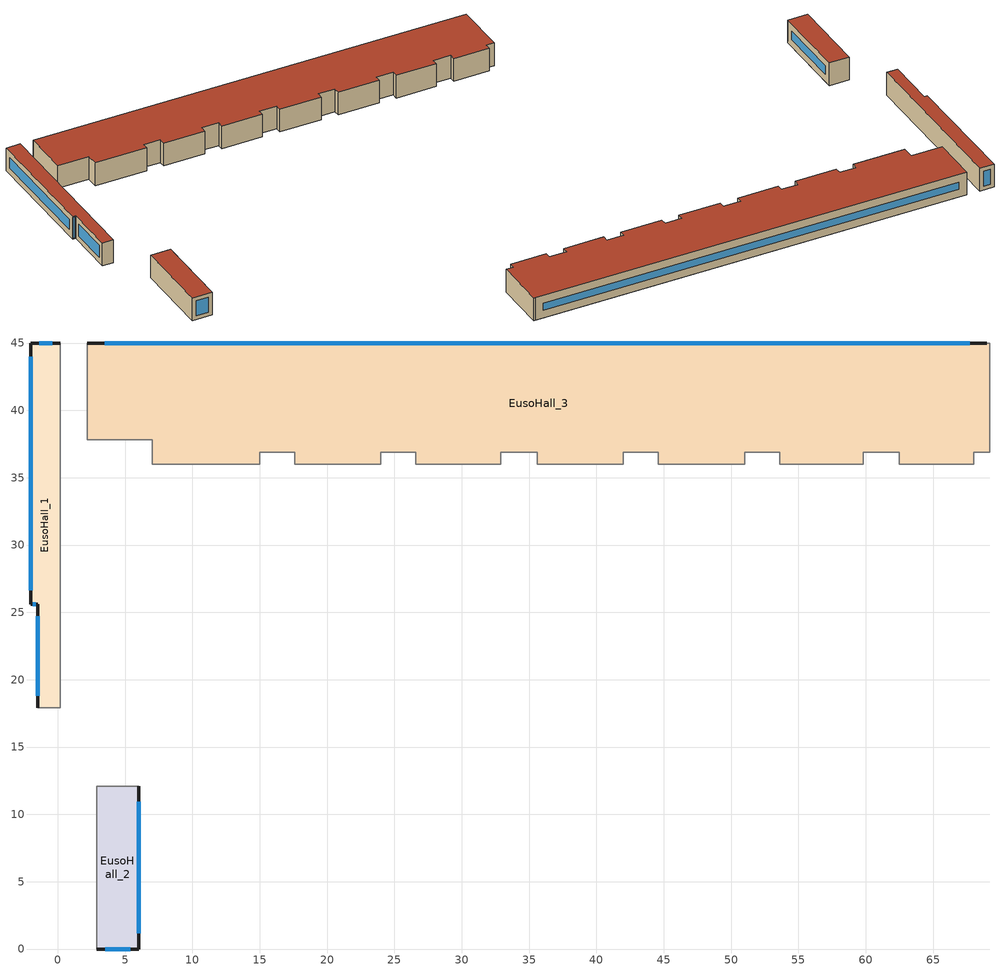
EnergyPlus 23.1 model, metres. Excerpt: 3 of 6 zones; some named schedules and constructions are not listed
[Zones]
EusoHall_3
 floor outside (90.1-2019 Nonresidential CZ 0 Exterior Floor (Mass)): 2.2,45 69.2,45 69.2,36.9 68,36.9 68,36 62.5,36 62.5,36.9 59.8,36.9 59.8,36 53.6,36 53.6,36.9 51,36.9 51,36 44.6,36 44.6,36.9 42,36.9 42,36 35.6,36 35.6,36.9 32.9,36.9 32.9,36 26.6,36 26.6,36.9 24,36.9 24,36 17.6,36 17.6,36.9 15,36.9 15,36 7,36 7,37.8 2.2,37.8 z24.3
 wall outside (90.1-2019 Nonresidential CZ 0 Exterior Wall (Mass)): 69,45 2.2,45 z24.3:28
 wall to EusoHall_0 (Interior Partition (Mass)_FLIPPED): 2.2,45 2.2,44.8 2.2,37.8 7,37.8 7,36 15,36 15,36.9 17.6,36.9 17.6,36 24,36 24,36.9 26.6,36.9 26.6,36 32.9,36 32.9,36.9 35.6,36.9 35.6,36 42,36 42,36.9 44.6,36.9 44.6,36 51,36 51,36.9 53.6,36.9 53.6,36 59.8,36 59.8,36.9 62.5,36.9 62.5,36 68,36 68,36.9 69.2,36.9 69.2,45 69,45 z24.3:28
 window (90.1-2019 Nonresidential CZ 0 Glazing (Operable)): 67.73,45 3.47,45 z25.57:26.73
 roof outside (90.1-2019 Nonresidential CZ 0 Exterior Roof (Mass)): 2.2,37.8 7,37.8 7,36 15,36 15,36.9 17.6,36.9 17.6,36 24,36 24,36.9 26.6,36.9 26.6,36 32.9,36 32.9,36.9 35.6,36.9 35.6,36 42,36 42,36.9 44.6,36.9 44.6,36 51,36 51,36.9 53.6,36.9 53.6,36 59.8,36 59.8,36.9 62.5,36.9 62.5,36 68,36 68,36.9 69.2,36.9 69.2,45 2.2,45 z28
EusoHall_2
 floor outside (90.1-2019 Nonresidential CZ 0 Exterior Floor (Mass)): 6,12.1 6,0 2.9,0 2.9,12.1 z24.3
 wall outside (90.1-2019 Nonresidential CZ 0 Exterior Wall (Mass)): 2.9,0 6,0 6,12.1 z24.3:28
 wall to EusoHall_0 (Interior Partition (Mass)_FLIPPED): 6,12.1 2.9,12.1 2.9,0 z24.3:28
 window (90.1-2019 Nonresidential CZ 0 Glazing (Operable)): 3.52,0 5.38,0 z24.92:27.38; 6,1.16 6,10.94 z25.46:26.84
 roof outside (90.1-2019 Nonresidential CZ 0 Exterior Roof (Mass)): 6,12.1 2.9,12.1 2.9,0 6,0 z28
EusoHall_1
 floor outside (90.1-2019 Nonresidential CZ 0 Exterior Floor (Mass)): 0.2,45 0.2,17.9 -1.5,17.9 -1.5,25.6 -2,25.6 -2,45 z24.3
 wall outside (90.1-2019 Nonresidential CZ 0 Exterior Wall (Mass)): 0.2,45 -2,45 -2,25.6 -1.5,25.6 -1.5,17.9 z24.3:28
 wall to EusoHall_0 (Interior Partition (Mass)_FLIPPED): -1.5,17.9 0.2,17.9 0.2,45 z24.3:28
 window (90.1-2019 Nonresidential CZ 0 Glazing (Operable)): -0.41,45 -1.39,45 z24.91:27.39; -2,43.98 -2,26.62 z25.32:26.98; -1.86,25.6 -1.64,25.6 z24.44:27.86; -1.5,24.71 -1.5,18.79 z25.19:27.11
 roof outside (90.1-2019 Nonresidential CZ 0 Exterior Roof (Mass)): 0.2,45 -2,45 -2,25.6 -1.5,25.6 -1.5,17.9 0.2,17.9 z28
[Schedule:Day:Hourly]
d26217c0-3491-4b17-bad9-d09e690c4ce1: Fraction, 1, 1, 1, 1, 1, 1, 1, 1, 1, 1, 0, 0, 0, 0, 0, 0, 1, 0, 0, 0, 0, 0, 0, 0
15aa4b00-aea8-492d-8407-84069585c00b: Fraction, 1, 1, 1, 1, 1, 1, 1, 1, 1, 1, 1, 1, 0, 0, 0, 0, 0, 0, 0, 0, 0, 1, 1, 1
2c278a05-ad61-4ea0-bd11-18e0b93217db: Fraction, 1, 1, 1, 1, 1, 1, 1, 0, 0, 0, 1, 1, 1, 1, 1, 1, 1, 0, 0, 0, 0, 1, 1, 1
4d8f8f77-8096-4425-a9fe-c190059fd98f: Fraction, 1, 1, 1, 1, 1, 1, 1, 1, 0, 0, 1, 1, 1, 1, 0, 1, 1, 1, 1, 1, 1, 1, 1, 1
021f1b1c-5f70-4d4f-a917-467f3ab56372: Fraction, 1, 1, 1, 1, 1, 1, 1, 1, 1, 0, 0, 0, 0, 1, 0, 0, 0, 0, 0, 0, 0, 0, 0, 0
11480428-1dc7-49b0-99b0-500ae153328d: Fraction, 1, 1, 1, 1, 1, 1, 1, 1, 0, 1, 1, 1, 1, 1, 1, 1, 1, 0, 1, 1, 1, 1, 1, 1
cec5fd78-39d1-4132-9b29-7336b28681d3: Fraction, 1, 1, 1, 1, 1, 1, 1, 1, 0, 0, 1, 1, 1, 1, 1, 1, 0, 0, 0, 0, 0, 0, 1, 1
9f2a28cd-66df-48c3-a6d9-0ef3d1226745: Fraction, 1, 1, 1, 1, 1, 1, 1, 0, 0, 0, 1, 1, 1, 0, 0, 0, 0, 1, 1, 1, 1, 1, 1, 1
d263332c-0f20-4376-83ce-24b8c7f8a564: Fraction, 1, 1, 1, 1, 1, 1, 1, 1, 0, 0, 1, 1, 1, 1, 1, 1, 1, 0, 0, 0, 0, 0, 0, 1
f8f9b980-2e0d-46a8-87e5-70e67581affb: Fraction, 1, 1, 1, 1, 0, 1, 1, 0, 0, 0, 0, 1, 1, 1, 1, 1, 0, 0, 0, 0, 0, 0, 0, 0
04f97605-40b1-4dd7-8499-eba1631f6952: Fraction, 0, 0, 0, 0, 0, 1, 1, 1, 0, 0, 0, 0, 0, 1, 0, 0, 0, 0, 0, 0, 0, 0, 0, 0
ee89a5f3-802f-49b4-99a4-1cf81b1105bf: Fraction, 1, 1, 1, 1, 1, 1, 1, 1, 0, 0, 1, 1, 1, 1, 0, 0, 0, 0, 0, 0, 0, 0, 0, 0
cf26290f-e2e8-4b1f-9868-67e87a6fdb88: Fraction, 0, 0, 0, 0, 0, 0, 0, 1, 0, 0, 0, 0, 0, 1, 0, 0, 0, 0, 0, 0, 0, 0, 1, 1
90c88a64-71c4-482f-9f0b-d2f6b7ea98c7: Fraction, 1, 1, 1, 1, 1, 1, 1, 1, 0, 0, 0, 1, 0, 0, 0, 0, 0, 0, 0, 0, 0, 1, 1, 1
c0106ac9-53de-43dd-bfa1-1653cb1a4ecb: Fraction, 1, 1, 1, 1, 1, 1, 1, 1, 0, 0, 0, 0, 1, 1, 1, 0, 0, 0, 0, 0, 0, 0, 1, 1
ee789233-c078-4007-a06d-aa57babdbea3: Fraction, 1, 1, 1, 1, 1, 1, 1, 1, 1, 0, 0, 0, 0, 0, 0, 0, 1, 1, 1, 1, 1, 1, 1, 1
fba2af44-a50c-4b41-8590-6450bd3310a9: Fraction, 1, 1, 1, 1, 1, 1, 1, 1, 1, 0, 0, 0, 1, 1, 0, 0, 0, 0, 0, 1, 1, 1, 1, 1
cd1d874a-beca-448c-a9e2-91267d8190ff: Fraction, 1, 1, 1, 1, 1, 1, 1, 1, 0, 1, 0, 0, 1, 1, 1, 1, 1, 1, 1, 1, 1, 1, 1, 1
5d399e8e-57ac-475c-9d6b-15191155d941: Fraction, 1, 1, 1, 1, 1, 1, 1, 1, 0, 0, 1, 0, 0, 0, 0, 0, 0, 0, 1, 1, 1, 1, 1, 1
4ce60e64-8417-4594-a996-75e9f667da5a: Fraction, 1, 1, 1, 1, 1, 1, 1, 1, 1, 0, 0, 0, 0, 1, 0, 0, 0, 0, 1, 1, 1, 1, 1, 1
[Schedule:Week:Daily]
CoolAvail_EusoHall_0_41: d26217c0-3491-4b17-bad9-d09e690c4ce1, 15aa4b00-aea8-492d-8407-84069585c00b, 2c278a05-ad61-4ea0-bd11-18e0b93217db, 4d8f8f77-8096-4425-a9fe-c190059fd98f, 021f1b1c-5f70-4d4f-a917-467f3ab56372, 11480428-1dc7-49b0-99b0-500ae153328d, cec5fd78-39d1-4132-9b29-7336b28681d3, d26217c0-3491-4b17-bad9-d09e690c4ce1, d26217c0-3491-4b17-bad9-d09e690c4ce1, d26217c0-3491-4b17-bad9-d09e690c4ce1, d26217c0-3491-4b17-bad9-d09e690c4ce1, d26217c0-3491-4b17-bad9-d09e690c4ce1
CoolAvail_EusoHall_0_42: 9f2a28cd-66df-48c3-a6d9-0ef3d1226745, d263332c-0f20-4376-83ce-24b8c7f8a564, f8f9b980-2e0d-46a8-87e5-70e67581affb, 04f97605-40b1-4dd7-8499-eba1631f6952, ee89a5f3-802f-49b4-99a4-1cf81b1105bf, cf26290f-e2e8-4b1f-9868-67e87a6fdb88, 90c88a64-71c4-482f-9f0b-d2f6b7ea98c7, 9f2a28cd-66df-48c3-a6d9-0ef3d1226745, 9f2a28cd-66df-48c3-a6d9-0ef3d1226745, 9f2a28cd-66df-48c3-a6d9-0ef3d1226745, 9f2a28cd-66df-48c3-a6d9-0ef3d1226745, 9f2a28cd-66df-48c3-a6d9-0ef3d1226745
CoolAvail_EusoHall_0_43: c0106ac9-53de-43dd-bfa1-1653cb1a4ecb, ee789233-c078-4007-a06d-aa57babdbea3, fba2af44-a50c-4b41-8590-6450bd3310a9, cd1d874a-beca-448c-a9e2-91267d8190ff, 5d399e8e-57ac-475c-9d6b-15191155d941, 4ce60e64-8417-4594-a996-75e9f667da5a, 89e95b55-0a53-4707-92be-b42a70eac723, c0106ac9-53de-43dd-bfa1-1653cb1a4ecb, c0106ac9-53de-43dd-bfa1-1653cb1a4ecb, c0106ac9-53de-43dd-bfa1-1653cb1a4ecb, c0106ac9-53de-43dd-bfa1-1653cb1a4ecb, c0106ac9-53de-43dd-bfa1-1653cb1a4ecb
CoolAvail_EusoHall_0_44: 8aee6a24-f950-4674-8084-fad4fad0910b, c7097728-b15d-4729-bf87-fa296663059e, a7fe8867-90e7-4cd9-999b-4b12d002f53f, 480fa571-bd1e-41c5-9f45-321103e07758, 4cd1b265-7780-4dab-9e4a-0606aaa53f2c, 2f52294a-348c-4c2b-832c-da90e9aa1c5a, 169b3f7c-e7f5-46b8-a6bb-24da664deb7b, 8aee6a24-f950-4674-8084-fad4fad0910b, 8aee6a24-f950-4674-8084-fad4fad0910b, 8aee6a24-f950-4674-8084-fad4fad0910b, 8aee6a24-f950-4674-8084-fad4fad0910b, 8aee6a24-f950-4674-8084-fad4fad0910b
CoolAvail_EusoHall_0_45: 5fd22a9b-c18b-4093-975e-b50c7c07103a, 521c8437-9d9c-48ce-98c0-ca1b6e028930, 6e32b673-884b-4771-bef9-db1f5fb1aec6, a56e84fa-161d-4deb-bb3c-dde40c4706f6, 313731ce-c7df-472e-9bd9-8085fefb7663, 3d8cf520-2bb0-4613-a625-28faa9881011, 5fd22a9b-c18b-4093-975e-b50c7c07103a, 5fd22a9b-c18b-4093-975e-b50c7c07103a, 5fd22a9b-c18b-4093-975e-b50c7c07103a, 5fd22a9b-c18b-4093-975e-b50c7c07103a, 5fd22a9b-c18b-4093-975e-b50c7c07103a, 5fd22a9b-c18b-4093-975e-b50c7c07103a
CoolAvail_EusoHall_0_46: 56340903-2776-43c8-9448-3bd96527363b, d263332c-0f20-4376-83ce-24b8c7f8a564, de7a4bbf-f5f5-4b0a-88e1-b8cecaf52c61, 01c90281-0a78-4e5f-843d-f661df131ed2, 5b028ee2-afda-477b-99b5-892b11946f03, 7408452c-8d8a-4903-93eb-b1edc3acffdd, 41c4e9a2-6305-48c7-85f1-3043b6027ec0, 56340903-2776-43c8-9448-3bd96527363b, 56340903-2776-43c8-9448-3bd96527363b, 56340903-2776-43c8-9448-3bd96527363b, 56340903-2776-43c8-9448-3bd96527363b, 56340903-2776-43c8-9448-3bd96527363b
CoolAvail_EusoHall_0_47: f2209ef1-5293-4a84-9c5c-c12b430c3cfe, 06be9b7b-767e-4379-a638-94f8ea3acfd0, a80a0d9f-2458-41ba-b88a-c2b41f4869cd, 46934549-7279-4edf-8e1f-695edf5b564e, c597cd85-da6e-447a-85bd-585560638605, e9639d31-f350-4ef0-8829-4722508ea1ac, 65fb476b-800b-4f3f-80a4-d1229412f286, f2209ef1-5293-4a84-9c5c-c12b430c3cfe, f2209ef1-5293-4a84-9c5c-c12b430c3cfe, f2209ef1-5293-4a84-9c5c-c12b430c3cfe, f2209ef1-5293-4a84-9c5c-c12b430c3cfe, f2209ef1-5293-4a84-9c5c-c12b430c3cfe
CoolAvail_EusoHall_0_48: 7b10450e-38e3-4595-8310-485e83ef5ad1, dd7e355c-84e4-4ee3-8923-4f2aa31e2e7f, 676dd3ab-0202-43e9-82b1-d94011ed19d5, 35c7b00b-33d5-4dd6-86eb-b8ff3b9c8b16, 4db1fe6f-7c5a-471e-b8cd-b23fb676a37d, 30a2616f-b022-4487-907d-96b4e5d294fa, 808c93c4-2c15-4f29-8944-17ecd552b72a, 7b10450e-38e3-4595-8310-485e83ef5ad1, 7b10450e-38e3-4595-8310-485e83ef5ad1, 7b10450e-38e3-4595-8310-485e83ef5ad1, 7b10450e-38e3-4595-8310-485e83ef5ad1, 7b10450e-38e3-4595-8310-485e83ef5ad1
CoolAvail_EusoHall_0_49: e54ea60c-fb72-4402-824c-65ab0c3c4ab4, ab0310bb-aed3-4fc6-9b8a-40174c3d8f29, 59f3fe6c-0547-4697-9687-9a8721efeb60, 65db1245-587d-47c7-9042-7eeae9792f82, 1f250b79-24a5-4b3a-9ea1-3cb67d2943e8, e5bd59db-23f0-419f-894b-87690406efaf, 00009705-0016-4e6e-bea1-74c00ffee639, e54ea60c-fb72-4402-824c-65ab0c3c4ab4, e54ea60c-fb72-4402-824c-65ab0c3c4ab4, e54ea60c-fb72-4402-824c-65ab0c3c4ab4, e54ea60c-fb72-4402-824c-65ab0c3c4ab4, e54ea60c-fb72-4402-824c-65ab0c3c4ab4
CoolAvail_EusoHall_0_50: 9334baac-7fac-4b09-bc41-d7dce8179a51, 13de2850-6eb8-4c8e-a53c-c38e3759f3f9, e80ed191-f377-462b-931d-d2aae27b9397, c55ca141-3d31-4787-823c-481ef79f3ec2, c0fdcfbf-b36a-4abf-92f8-9b733ba6b696, f625b9f5-3a26-4dad-9ae7-788d7f66d59a, d3f9e4a5-42d2-4fff-b989-343a63df32dd, 9334baac-7fac-4b09-bc41-d7dce8179a51, 9334baac-7fac-4b09-bc41-d7dce8179a51, 9334baac-7fac-4b09-bc41-d7dce8179a51, 9334baac-7fac-4b09-bc41-d7dce8179a51, 9334baac-7fac-4b09-bc41-d7dce8179a51
CoolAvail_EusoHall_0_51: c7a3d257-b433-470f-a108-93388cde2751, 348f81c8-dedc-4912-8b22-6827ec0a50c8, 0b2b628a-a4b0-470e-9298-37f6e68b0e88, d42579a4-9dff-4f61-a66b-e5508e8acd3f, acfc1d78-9ca4-4a71-a8c3-36aa281358de, 49421aaa-779f-4b13-8728-c6deb01a19c9, 6c9b60de-de7c-483b-8e51-c4f6ecb3116a, c7a3d257-b433-470f-a108-93388cde2751, c7a3d257-b433-470f-a108-93388cde2751, c7a3d257-b433-470f-a108-93388cde2751, c7a3d257-b433-470f-a108-93388cde2751, c7a3d257-b433-470f-a108-93388cde2751
CoolAvail_EusoHall_0_52: 6a00ba6e-6cfc-4557-89bc-ffd2e0179a71, 6a00ba6e-6cfc-4557-89bc-ffd2e0179a71, 6a00ba6e-6cfc-4557-89bc-ffd2e0179a71, 6a00ba6e-6cfc-4557-89bc-ffd2e0179a71, 6a00ba6e-6cfc-4557-89bc-ffd2e0179a71, 6a00ba6e-6cfc-4557-89bc-ffd2e0179a71, 6a00ba6e-6cfc-4557-89bc-ffd2e0179a71, 6a00ba6e-6cfc-4557-89bc-ffd2e0179a71, 6a00ba6e-6cfc-4557-89bc-ffd2e0179a71, 6a00ba6e-6cfc-4557-89bc-ffd2e0179a71, 6a00ba6e-6cfc-4557-89bc-ffd2e0179a71, 6a00ba6e-6cfc-4557-89bc-ffd2e0179a71
NatVentAvail_EusoHall_0_0: e371f13f-0fc5-4556-8617-2bb1abfdb128, 18e58098-65c4-4b0d-9ea7-b0fd42394141, a55a1a2e-0c1a-47b1-b2fd-b37c611a2cbe, bb414dad-5c64-48c1-996a-44a933bb54f3, 8b63fdc0-30cf-43ba-af48-743d5b3cf5b7, a30955d0-7ffc-4dbc-bdbe-37ea4aa36170, 56d7ab53-853a-4fd9-9539-ab1cc3ea6bdd, e371f13f-0fc5-4556-8617-2bb1abfdb128, e371f13f-0fc5-4556-8617-2bb1abfdb128, e371f13f-0fc5-4556-8617-2bb1abfdb128, e371f13f-0fc5-4556-8617-2bb1abfdb128, e371f13f-0fc5-4556-8617-2bb1abfdb128
NatVentAvail_EusoHall_0_1: 5aaacf09-a89b-4841-90d7-da246790599a, 9de6e3cb-1c37-4642-8e1b-50d684fd737e, 06eb4224-9542-4ed0-8488-80f4e6dfd8c4, b8116c11-e103-41ba-bb05-24c93bbf2522, 65de8f17-4607-4be5-8488-fda9ddbcc686, e3cb5fdf-46a5-47f0-b0b7-e14e2a46eeca, 03b0cdca-ca77-4aab-bdb8-c5a31db42eae, 5aaacf09-a89b-4841-90d7-da246790599a, 5aaacf09-a89b-4841-90d7-da246790599a, 5aaacf09-a89b-4841-90d7-da246790599a, 5aaacf09-a89b-4841-90d7-da246790599a, 5aaacf09-a89b-4841-90d7-da246790599a
NatVentAvail_EusoHall_0_2: 8c2d95fa-c938-4bda-b0d9-3d8cd6a8d70c, 106f0f60-5f2f-4b8f-aacd-d27e6dbedf88, 65de8f17-4607-4be5-8488-fda9ddbcc686, 621428d4-72ea-44f1-8585-7e9f56ebe061, 18e58098-65c4-4b0d-9ea7-b0fd42394141, 297f03ee-4922-49da-9505-fa0f38ef8c8f, d70eb0e9-28f3-4d0b-bd79-2d635b36af74, 8c2d95fa-c938-4bda-b0d9-3d8cd6a8d70c, 8c2d95fa-c938-4bda-b0d9-3d8cd6a8d70c, 8c2d95fa-c938-4bda-b0d9-3d8cd6a8d70c, 8c2d95fa-c938-4bda-b0d9-3d8cd6a8d70c, 8c2d95fa-c938-4bda-b0d9-3d8cd6a8d70c
NatVentAvail_EusoHall_0_3: 4a144fe0-d4c5-4f43-89a2-6103b66fdc59, c3e87af8-951c-4df4-87f2-99d0216f4ac0, 53303c89-8bee-48d1-9d45-6752ac70a307, 049d2d6c-e55d-44a7-80c4-ba885a55764e, 2620a3ca-786d-4e3a-ab6a-761d84a83c6e, e371f13f-0fc5-4556-8617-2bb1abfdb128, cc6dc508-72d9-4beb-aa6e-eabd56115132, 4a144fe0-d4c5-4f43-89a2-6103b66fdc59, 4a144fe0-d4c5-4f43-89a2-6103b66fdc59, 4a144fe0-d4c5-4f43-89a2-6103b66fdc59, 4a144fe0-d4c5-4f43-89a2-6103b66fdc59, 4a144fe0-d4c5-4f43-89a2-6103b66fdc59
NatVentAvail_EusoHall_0_4: 53aa5f0e-4e71-4edc-8fe7-3c7035aeaaad, b7eca992-bcd7-41fd-a7e4-7ed181bc1726, 2cdcabd4-1898-454e-90b9-8e1095ef71ea, efcc30a5-b581-413d-bd7c-716b32403a9e, 55e4bcb3-4e20-4095-91ed-eaa20df19169, 2bf1f03c-f97c-431e-9b2d-1efcb0c52b15, b7eca992-bcd7-41fd-a7e4-7ed181bc1726, 53aa5f0e-4e71-4edc-8fe7-3c7035aeaaad, 53aa5f0e-4e71-4edc-8fe7-3c7035aeaaad, 53aa5f0e-4e71-4edc-8fe7-3c7035aeaaad, 53aa5f0e-4e71-4edc-8fe7-3c7035aeaaad, 53aa5f0e-4e71-4edc-8fe7-3c7035aeaaad
NatVentAvail_EusoHall_0_5: 959a55b5-631e-41b6-8e25-96675ad75682, 560a8201-f055-46d0-a3e0-236a848377f4, 39cb7416-b6ec-46d5-badd-619a938f0992, 6c5d8f3c-aaa6-42b9-affd-bcd85b8bf88b, 3291a1b9-967f-467f-a031-538ce22a4e5b, 7b86a251-cb7e-4fa4-b32c-97f27908b4ab, 4e6c1e68-2171-488a-84c1-f5e146e2c246, 959a55b5-631e-41b6-8e25-96675ad75682, 959a55b5-631e-41b6-8e25-96675ad75682, 959a55b5-631e-41b6-8e25-96675ad75682, 959a55b5-631e-41b6-8e25-96675ad75682, 959a55b5-631e-41b6-8e25-96675ad75682
NatVentAvail_EusoHall_0_6: 517e02f0-5e93-4b1d-8a43-1991db7a7461, e1f5ee25-db57-439e-a34d-db4fcd72e19f, de84105b-3f9b-4adc-babe-6b4393bce1d9, 2fe040af-3661-4561-8d42-11f0846da0a7, b3e9a22e-d381-4cc2-91b0-035f9d843d4e, 6bcc5ca4-ef4b-4e9e-9535-1039075f0961, 8efe621b-6eeb-42b2-b0d3-468a9ee4ecbf, 517e02f0-5e93-4b1d-8a43-1991db7a7461, 517e02f0-5e93-4b1d-8a43-1991db7a7461, 517e02f0-5e93-4b1d-8a43-1991db7a7461, 517e02f0-5e93-4b1d-8a43-1991db7a7461, 517e02f0-5e93-4b1d-8a43-1991db7a7461
NatVentAvail_EusoHall_0_7: 5b8f1500-c3d0-4a25-8f66-7ac97aff0184, f87b6cdc-44c6-4a04-9fbe-cd2188d4a4f3, b91bb0ec-efd9-45af-8f94-b36aa97daf48, 767f4ee6-38ec-441f-9d03-132025e97677, 02faf2e3-6fb0-4212-b0d9-31c4c51ede80, 335df030-3613-487d-b895-3fd8a9f50a1d, 140a19f7-487d-4dd8-b46f-374e5ae26d58, 5b8f1500-c3d0-4a25-8f66-7ac97aff0184, 5b8f1500-c3d0-4a25-8f66-7ac97aff0184, 5b8f1500-c3d0-4a25-8f66-7ac97aff0184, 5b8f1500-c3d0-4a25-8f66-7ac97aff0184, 5b8f1500-c3d0-4a25-8f66-7ac97aff0184
NatVentAvail_EusoHall_0_8: 566ca6ff-3cf8-4128-aef8-9b2906e935d4, 41b0bacc-2976-4004-8cd9-3adebb955816, 0fd9d21a-d094-4f3f-9c9b-e70f06ce2d19, 6d6f14c7-9c80-4ec7-b21e-c7dd37bd434c, 23fef085-52a5-4d87-9885-51a2f2122092, c900d894-6ce2-4603-88f0-59ef88714118, 12e6eca9-dd67-4397-9863-61e16ffc4975, 566ca6ff-3cf8-4128-aef8-9b2906e935d4, 566ca6ff-3cf8-4128-aef8-9b2906e935d4, 566ca6ff-3cf8-4128-aef8-9b2906e935d4, 566ca6ff-3cf8-4128-aef8-9b2906e935d4, 566ca6ff-3cf8-4128-aef8-9b2906e935d4
NatVentAvail_EusoHall_0_9: 425f3ee2-f3c5-4102-bd94-8371204b7b0b, e8c11775-df43-4f6d-bc76-4c67120b9d07, 12e6eca9-dd67-4397-9863-61e16ffc4975, 9eccc5d2-730f-411d-8290-d5eea9bf5557, b71de9fa-4eb6-4d16-8d0a-d7451ff6f569, a2fd8e3d-bd84-4ceb-a6a5-ad11998adc27, 52dbc015-194a-48ce-a2b4-5afa4877e9bd, 425f3ee2-f3c5-4102-bd94-8371204b7b0b, 425f3ee2-f3c5-4102-bd94-8371204b7b0b, 425f3ee2-f3c5-4102-bd94-8371204b7b0b, 425f3ee2-f3c5-4102-bd94-8371204b7b0b, 425f3ee2-f3c5-4102-bd94-8371204b7b0b
NatVentAvail_EusoHall_0_10: bfbf42d5-f213-48af-bfad-3e7b25c2313e, 12e6eca9-dd67-4397-9863-61e16ffc4975, 8a91a4d8-ee06-48a3-9ffd-94758e1cdd78, 8ecf17d9-3c8b-49cb-9ede-a43b772b6e17, 8f6786bb-fda4-4530-b638-04faf93b5373, e95baada-c348-46d8-9fdf-ee2c34fc10dc, fa7311a1-8100-48c3-b326-5bf9d6c92029, bfbf42d5-f213-48af-bfad-3e7b25c2313e, bfbf42d5-f213-48af-bfad-3e7b25c2313e, bfbf42d5-f213-48af-bfad-3e7b25c2313e, bfbf42d5-f213-48af-bfad-3e7b25c2313e, bfbf42d5-f213-48af-bfad-3e7b25c2313e
NatVentAvail_EusoHall_0_11: 12e6eca9-dd67-4397-9863-61e16ffc4975, e725a5d6-1f30-4d09-a471-ca0bf3744f2b, c9499178-53ca-4105-a5d8-ec54cf57be41, 90bd3877-d8cd-4042-a6f0-ceec6ae0e06d, 9c1017d6-6a98-477a-b158-bda1c568fdab, 6e45cb90-7d78-45d9-995f-169b1c8642d7, 138ce672-e8d4-4963-af3a-bc51f69b93df, 12e6eca9-dd67-4397-9863-61e16ffc4975, 12e6eca9-dd67-4397-9863-61e16ffc4975, 12e6eca9-dd67-4397-9863-61e16ffc4975, 12e6eca9-dd67-4397-9863-61e16ffc4975, 12e6eca9-dd67-4397-9863-61e16ffc4975
NatVentAvail_EusoHall_0_12: e62b8200-b2fe-4f65-b4bd-c2b1b5463fa6, 600bc824-4dd8-49fe-b5db-d0c13c3e899a, eeacb3dd-30f8-4d54-b3b4-fef0b3458158, a05045cc-82f1-4b25-9b84-5f1eee1b8159, 9e71174b-76ab-4a53-b3f9-82356efc8534, 110ced66-54d6-46bd-aac9-afa0b72f8c92, dd7d0863-e06f-42bc-b45d-aabfc291fc56, e62b8200-b2fe-4f65-b4bd-c2b1b5463fa6, e62b8200-b2fe-4f65-b4bd-c2b1b5463fa6, e62b8200-b2fe-4f65-b4bd-c2b1b5463fa6, e62b8200-b2fe-4f65-b4bd-c2b1b5463fa6, e62b8200-b2fe-4f65-b4bd-c2b1b5463fa6
NatVentAvail_EusoHall_0_13: 1d789cc6-973a-40f5-8749-0f047099d9b9, 32539d7d-136d-4837-a5f9-9444de81ec07, ffc2a210-4188-4960-885c-6ec0f50ae38a, 393ed370-e1dc-4558-b8d5-9412429716f9, 2e155f16-7405-417b-b01e-92fb610e9a94, 8942ca18-db70-4f96-aa59-39fdef465d15, 4f5fdf15-0575-43c9-823e-c8ead15c5602, 1d789cc6-973a-40f5-8749-0f047099d9b9, 1d789cc6-973a-40f5-8749-0f047099d9b9, 1d789cc6-973a-40f5-8749-0f047099d9b9, 1d789cc6-973a-40f5-8749-0f047099d9b9, 1d789cc6-973a-40f5-8749-0f047099d9b9
NatVentAvail_EusoHall_0_14: 1b5973c1-b210-43da-8584-f12acd6b2a07, b468f0de-ab07-405e-97a4-fe020f2196eb, 039353a6-3a0f-4b5d-8ed8-782a3f00a0e6, fbbb62a7-3d6a-40a1-ac71-c36b1fdf9a0d, 4f7e94bd-692a-4683-98e5-31e798402831, c4244a11-079a-4c03-9200-b8bbac18492f, 3da04535-21e5-47ed-a9c0-09d2b168abdf, 1b5973c1-b210-43da-8584-f12acd6b2a07, 1b5973c1-b210-43da-8584-f12acd6b2a07, 1b5973c1-b210-43da-8584-f12acd6b2a07, 1b5973c1-b210-43da-8584-f12acd6b2a07, 1b5973c1-b210-43da-8584-f12acd6b2a07
NatVentAvail_EusoHall_0_15: e82c4126-6ecf-4ca6-a609-35420f19bd1a, a9e06a84-941a-42bd-9696-e639f359880a, 846254cd-77ee-49f7-a33e-3e58849cb833, e80ed191-f377-462b-931d-d2aae27b9397, a4331bd8-a99b-4197-89ad-479cefcbc253, 601d40b0-b05e-411e-818b-162807072f00, d71aae25-f43a-4455-8b4a-c980dff614cd, e82c4126-6ecf-4ca6-a609-35420f19bd1a, e82c4126-6ecf-4ca6-a609-35420f19bd1a, e82c4126-6ecf-4ca6-a609-35420f19bd1a, e82c4126-6ecf-4ca6-a609-35420f19bd1a, e82c4126-6ecf-4ca6-a609-35420f19bd1a
NatVentAvail_EusoHall_0_16: b31c7f9a-aabf-43d9-9eeb-539b84c2d978, 9866be8a-83b2-409e-8052-2989aa7e0f0f, 556a5d3d-79ae-4b5e-827c-b3f233e510c8, ab007747-93b3-409a-8ca4-446ca575bda4, a588f409-c581-458a-ae9d-19e3844e30e5, 0788eaf9-fc2d-438c-9563-b8499ef40009, fd6a6b6a-2270-4a8c-a7af-7d48f8510830, b31c7f9a-aabf-43d9-9eeb-539b84c2d978, b31c7f9a-aabf-43d9-9eeb-539b84c2d978, b31c7f9a-aabf-43d9-9eeb-539b84c2d978, b31c7f9a-aabf-43d9-9eeb-539b84c2d978, b31c7f9a-aabf-43d9-9eeb-539b84c2d978
NatVentAvail_EusoHall_0_17: c1200e3b-2980-4d76-bdf3-2287e076ee1a, 81585efd-290a-4e64-803c-d09636ca0c94, 1c0e1edf-c9a5-4b74-a088-a8e8993ba061, a62795c8-ae2f-479b-8b2a-efbee84d4a41, ae3f4991-ea7d-400d-ace1-301b8fa6b0cc, 66081a11-aea5-4a9a-9b8e-baefb4d09d1c, 1f3531a5-04c4-4c78-8f0c-8a6c8d799c1a, c1200e3b-2980-4d76-bdf3-2287e076ee1a, c1200e3b-2980-4d76-bdf3-2287e076ee1a, c1200e3b-2980-4d76-bdf3-2287e076ee1a, c1200e3b-2980-4d76-bdf3-2287e076ee1a, c1200e3b-2980-4d76-bdf3-2287e076ee1a
NatVentAvail_EusoHall_0_18: 8c74d12c-4cea-4f48-8a07-1191db317f92, df09bfec-31a1-408f-99e3-1a4ee4edd8f4, f32f7ddb-a6f0-4a3f-a1b4-92f4583f2f83, 8c74d12c-4cea-4f48-8a07-1191db317f92, 8b739639-5690-4088-b466-0edef65a172d, 2e21f144-83a4-4cb5-b0de-15c3a61b331b, 936cc7e5-f4ba-4bf4-ae2f-ff0f77449911, 8c74d12c-4cea-4f48-8a07-1191db317f92, 8c74d12c-4cea-4f48-8a07-1191db317f92, 8c74d12c-4cea-4f48-8a07-1191db317f92, 8c74d12c-4cea-4f48-8a07-1191db317f92, 8c74d12c-4cea-4f48-8a07-1191db317f92
NatVentAvail_EusoHall_0_19: 1e5f9ded-684f-4e0c-9115-cc45e564cf46, 2cb60e71-b120-4a39-bd25-302700c334d9, 7255e4c3-ffe1-461a-baee-ea2670a1ce33, bf73d75f-d568-4c9b-82b2-76f7444df3b2, 359a6d8f-cf04-43bc-ab28-2ff190f97a40, 1adbfbed-c130-41b8-b2eb-ddc6c73feb7e, 66e119b5-ed9e-429e-9a6e-9bb13c4e7af8, 1e5f9ded-684f-4e0c-9115-cc45e564cf46, 1e5f9ded-684f-4e0c-9115-cc45e564cf46, 1e5f9ded-684f-4e0c-9115-cc45e564cf46, 1e5f9ded-684f-4e0c-9115-cc45e564cf46, 1e5f9ded-684f-4e0c-9115-cc45e564cf46
NatVentAvail_EusoHall_0_20: b12a2cd2-5c25-4b79-90c2-75a77b51c77a, 2051df86-d623-4b8b-bc64-d03ee0f399bc, 1e5f9ded-684f-4e0c-9115-cc45e564cf46, c20bbf53-fd2c-42a1-8c83-1330fafab85f, 6ab03cfb-a3b6-41b8-9a0f-743808fe388a, ed70484a-1765-4bee-b1cb-6ab3743e0f86, 2af80f5a-2335-4c96-9985-521bce912bd9, b12a2cd2-5c25-4b79-90c2-75a77b51c77a, b12a2cd2-5c25-4b79-90c2-75a77b51c77a, b12a2cd2-5c25-4b79-90c2-75a77b51c77a, b12a2cd2-5c25-4b79-90c2-75a77b51c77a, b12a2cd2-5c25-4b79-90c2-75a77b51c77a
NatVentAvail_EusoHall_0_21: 1b76eefe-7f16-4676-b9a8-cb36c499929d, 560a8201-f055-46d0-a3e0-236a848377f4, 574608b6-f41a-4539-928d-7d11991f8290, ee789233-c078-4007-a06d-aa57babdbea3, 8b873965-9d6b-4b7b-830e-4c35de445ef3, 8175e6f7-00f9-4038-b642-1a4584cf6f7e, b940bc48-3fc5-44c4-8f51-ef3830b1b3bc, 1b76eefe-7f16-4676-b9a8-cb36c499929d, 1b76eefe-7f16-4676-b9a8-cb36c499929d, 1b76eefe-7f16-4676-b9a8-cb36c499929d, 1b76eefe-7f16-4676-b9a8-cb36c499929d, 1b76eefe-7f16-4676-b9a8-cb36c499929d
NatVentAvail_EusoHall_0_22: 5b028ee2-afda-477b-99b5-892b11946f03, 7da9c833-0256-4830-a31b-4fb187b6d19b, 30fddf0a-ee2c-4045-a7f6-70db1bf2634a, c4f4369f-4ef0-45fd-9a61-55ceb9198fc5, 6a36ddca-1041-4361-8d11-8e1abb2c0bd7, 56340903-2776-43c8-9448-3bd96527363b, 261ceef6-f1c4-4b21-a04e-8e898b720e58, 5b028ee2-afda-477b-99b5-892b11946f03, 5b028ee2-afda-477b-99b5-892b11946f03, 5b028ee2-afda-477b-99b5-892b11946f03, 5b028ee2-afda-477b-99b5-892b11946f03, 5b028ee2-afda-477b-99b5-892b11946f03
NatVentAvail_EusoHall_0_23: 6332da91-6cb7-4e90-ba8b-073c3e1837ad, 5251327c-bfd3-4e71-80db-f106157e0657, 2290c739-f353-4add-b95b-0aedbdd68777, 6750acf9-ab4a-4d98-94d9-d8b52facf7e1, e586412e-b895-4e4e-b078-714fafe3a846, ad0ec491-3aae-4741-9c12-1140657b87df, fe0dd225-4426-4ae1-9c8d-a87b33ae09ce, 6332da91-6cb7-4e90-ba8b-073c3e1837ad, 6332da91-6cb7-4e90-ba8b-073c3e1837ad, 6332da91-6cb7-4e90-ba8b-073c3e1837ad, 6332da91-6cb7-4e90-ba8b-073c3e1837ad, 6332da91-6cb7-4e90-ba8b-073c3e1837ad
NatVentAvail_EusoHall_0_24: e7bb535f-ec1d-4bcd-8f81-7833b6e4e2ae, 9383ca57-2c72-4463-9f47-794b61ca077d, 1a9b58b7-69dc-4faa-92b9-279820640946, 70484c85-b08a-4185-84bb-f313d11248bb, a32e5667-9f0d-49aa-9e64-19b7eb3d30b8, a91c502f-f23f-461c-98e9-a5471328e4f8, 95b9d926-6209-47f5-8451-d26393a212fe, e7bb535f-ec1d-4bcd-8f81-7833b6e4e2ae, e7bb535f-ec1d-4bcd-8f81-7833b6e4e2ae, e7bb535f-ec1d-4bcd-8f81-7833b6e4e2ae, e7bb535f-ec1d-4bcd-8f81-7833b6e4e2ae, e7bb535f-ec1d-4bcd-8f81-7833b6e4e2ae
NatVentAvail_EusoHall_0_25: 1edee476-4edf-44b1-a94d-8d0edb7acb16, 1c868e6c-b88b-456f-8f46-5778f23aefe0, 5fd22a9b-c18b-4093-975e-b50c7c07103a, 0a22c916-97b4-40ad-87dc-a29a9220976a, 988decd0-f76e-4f87-951f-a30457a9fa5f, 4d7f4514-3e4d-40ca-8067-8f43f37723d0, 1c726b32-6b5b-4bb8-95fc-ea8906bbaad4, 1edee476-4edf-44b1-a94d-8d0edb7acb16, 1edee476-4edf-44b1-a94d-8d0edb7acb16, 1edee476-4edf-44b1-a94d-8d0edb7acb16, 1edee476-4edf-44b1-a94d-8d0edb7acb16, 1edee476-4edf-44b1-a94d-8d0edb7acb16
NatVentAvail_EusoHall_0_26: f8dcb6b4-ebec-4f6c-8191-e7ba92919c07, d5ae455c-a958-4a6c-9e41-4b0b38a74ebd, bde2c56b-4361-41d9-b355-b8dd38fb5c4e, d19ead4f-3e38-4db7-b9ec-1d1ea436d8a3, 2ba33d3c-1061-42c9-b026-82399e52281a, a16a9faa-3cd2-4f3e-add9-5a3951247587, ba9fbe95-753f-47ca-9cdb-1fe0445726a4, f8dcb6b4-ebec-4f6c-8191-e7ba92919c07, f8dcb6b4-ebec-4f6c-8191-e7ba92919c07, f8dcb6b4-ebec-4f6c-8191-e7ba92919c07, f8dcb6b4-ebec-4f6c-8191-e7ba92919c07, f8dcb6b4-ebec-4f6c-8191-e7ba92919c07
NatVentAvail_EusoHall_0_27: a84c1b10-7703-4686-b6c3-cf9acc3fea8f, eed62e88-95fb-4ce1-9b38-c6df1d8e1af1, 630980d9-8902-4e20-9ac0-89335beabf06, 13f38636-2bac-432e-847a-adfdc9194c85, b416d6df-a64c-4eea-b8f3-2886ccfbdb23, 6b6dcbf5-174e-4058-ba4a-4106a9a94838, ea169772-6d7a-4a90-91d7-1874f9286222, a84c1b10-7703-4686-b6c3-cf9acc3fea8f, a84c1b10-7703-4686-b6c3-cf9acc3fea8f, a84c1b10-7703-4686-b6c3-cf9acc3fea8f, a84c1b10-7703-4686-b6c3-cf9acc3fea8f, a84c1b10-7703-4686-b6c3-cf9acc3fea8f
NatVentAvail_EusoHall_0_28: 3b8db116-1390-4be8-af33-2cd8fadc5e96, 4d4fdc87-ff44-4e13-86fc-deb57da8cdbc, d6793a14-2117-424e-b304-d24f7b105812, 680d5fcc-4b0f-43a7-88dc-dcbf6110573c, a62795c8-ae2f-479b-8b2a-efbee84d4a41, 3c3bc4a7-a5be-4f7e-890a-8d99ca10a4fa, 1b76eefe-7f16-4676-b9a8-cb36c499929d, 3b8db116-1390-4be8-af33-2cd8fadc5e96, 3b8db116-1390-4be8-af33-2cd8fadc5e96, 3b8db116-1390-4be8-af33-2cd8fadc5e96, 3b8db116-1390-4be8-af33-2cd8fadc5e96, 3b8db116-1390-4be8-af33-2cd8fadc5e96
NatVentAvail_EusoHall_0_29: 4b6cbc39-6e61-4849-b834-cf73fa18cad1, aed4cdc0-1afd-46ed-93a3-c0daf048304e, 2fc78e8c-145d-469e-867f-d31e39dc1db3, 9fe5029f-f59a-4003-9e20-82971140e3f3, a62795c8-ae2f-479b-8b2a-efbee84d4a41, a62795c8-ae2f-479b-8b2a-efbee84d4a41, b2623c84-30bb-45ff-968b-e432784ad543, 4b6cbc39-6e61-4849-b834-cf73fa18cad1, 4b6cbc39-6e61-4849-b834-cf73fa18cad1, 4b6cbc39-6e61-4849-b834-cf73fa18cad1, 4b6cbc39-6e61-4849-b834-cf73fa18cad1, 4b6cbc39-6e61-4849-b834-cf73fa18cad1
NatVentAvail_EusoHall_0_30: 2a71c9bf-f2c1-4135-b168-4a3af735b26f, 12e6eca9-dd67-4397-9863-61e16ffc4975, 2d71a0b3-c385-4601-be2e-941a834e1a31, 2ba98c4c-b84b-402c-9cef-1ce06a952d0e, df5e249e-ea07-4329-8bb8-99729bff8e30, 515c7bda-063f-41eb-b1d3-3388e0668c56, 68f537b6-ac60-475f-96c9-e475e707f2ef, 2a71c9bf-f2c1-4135-b168-4a3af735b26f, 2a71c9bf-f2c1-4135-b168-4a3af735b26f, 2a71c9bf-f2c1-4135-b168-4a3af735b26f, 2a71c9bf-f2c1-4135-b168-4a3af735b26f, 2a71c9bf-f2c1-4135-b168-4a3af735b26f
NatVentAvail_EusoHall_0_31: dfeb5df1-5a8f-42a6-aabb-e041f6552c42, c20bbf53-fd2c-42a1-8c83-1330fafab85f, 2fc78e8c-145d-469e-867f-d31e39dc1db3, c180077d-3b4b-4fca-8dd9-515284b14c2a, 89626969-bf3f-44a1-a49a-98616fb6d30f, 00e41467-ed2c-40bc-aa20-027d061c53b3, 27a01c53-35be-4686-bdf2-c10ee0f89b88, dfeb5df1-5a8f-42a6-aabb-e041f6552c42, dfeb5df1-5a8f-42a6-aabb-e041f6552c42, dfeb5df1-5a8f-42a6-aabb-e041f6552c42, dfeb5df1-5a8f-42a6-aabb-e041f6552c42, dfeb5df1-5a8f-42a6-aabb-e041f6552c42
NatVentAvail_EusoHall_0_32: 0fe7a610-fe7d-4ea9-bfcc-90b976f5bf19, 52d3edce-1fea-4ae9-8c25-2cee5d679851, 69a1a365-3daf-4386-b226-56382142d12a, 907e19f1-5563-4a37-a7e9-5540e3199aa3, c492e35e-0b02-4401-a850-d3cc184a6bbc, c5a6402a-54b2-4851-a452-f7504cdb09b4, c744326d-348f-43f1-ad7f-aa15d6f33643, 0fe7a610-fe7d-4ea9-bfcc-90b976f5bf19, 0fe7a610-fe7d-4ea9-bfcc-90b976f5bf19, 0fe7a610-fe7d-4ea9-bfcc-90b976f5bf19, 0fe7a610-fe7d-4ea9-bfcc-90b976f5bf19, 0fe7a610-fe7d-4ea9-bfcc-90b976f5bf19
NatVentAvail_EusoHall_0_33: 1754b8b1-c9d0-47d2-9bd6-c50d634462c6, 14978eca-2cb9-4f39-9ef9-770ede1feb44, d901ede9-aa1b-4e92-9598-01c9d31b0c65, 3d474086-ead6-4eae-86b9-8521adb8a140, ed631690-b153-414f-acb6-9f6d3ce11064, 574608b6-f41a-4539-928d-7d11991f8290, b0daf371-94ef-4199-9e17-4dbf58050579, 1754b8b1-c9d0-47d2-9bd6-c50d634462c6, 1754b8b1-c9d0-47d2-9bd6-c50d634462c6, 1754b8b1-c9d0-47d2-9bd6-c50d634462c6, 1754b8b1-c9d0-47d2-9bd6-c50d634462c6, 1754b8b1-c9d0-47d2-9bd6-c50d634462c6
NatVentAvail_EusoHall_0_34: 20b713a8-363e-49ef-b0c3-04cb13ab1945, 604d2e72-c169-4e57-967f-4565381169e9, c4a5be5d-b1e8-40b9-97ab-b14309f03059, 70efff3a-b57d-49f0-b939-dcbbc8b39556, 7052b2f6-53ab-4006-9394-acaad20a71f6, ecde4507-26a4-4c47-a5b8-fddd19792a43, 41a55157-20fe-49b1-b2fc-b01e32d22061, 20b713a8-363e-49ef-b0c3-04cb13ab1945, 20b713a8-363e-49ef-b0c3-04cb13ab1945, 20b713a8-363e-49ef-b0c3-04cb13ab1945, 20b713a8-363e-49ef-b0c3-04cb13ab1945, 20b713a8-363e-49ef-b0c3-04cb13ab1945
NatVentAvail_EusoHall_0_35: 7b8e8a05-7ab5-4d53-bc57-8796bb1e1499, 5135558e-81a2-4f99-b606-50918e3867ca, 5aaacf09-a89b-4841-90d7-da246790599a, 59d094f6-d023-4a98-9f4f-71d2e1375dce, 8efe621b-6eeb-42b2-b0d3-468a9ee4ecbf, c726c0ee-592a-4f4f-8428-e5f6c6eb65f6, 3bc45728-f52d-47c9-9121-b7fd922b2e3c, 7b8e8a05-7ab5-4d53-bc57-8796bb1e1499, 7b8e8a05-7ab5-4d53-bc57-8796bb1e1499, 7b8e8a05-7ab5-4d53-bc57-8796bb1e1499, 7b8e8a05-7ab5-4d53-bc57-8796bb1e1499, 7b8e8a05-7ab5-4d53-bc57-8796bb1e1499
NatVentAvail_EusoHall_0_36: 6b120e39-42dc-40a0-a3a5-a1eb81612cd1, b12a2cd2-5c25-4b79-90c2-75a77b51c77a, bb856838-7258-4e61-8b3b-c03c68a46f4b, e0a4c034-3030-46ee-bd48-ada2e6c875eb, 1a5acf1f-7d6f-4398-be55-5149b4694c56, 2ab80318-d16e-4ac4-a0ab-bc35d36eb3f5, 5fd22a9b-c18b-4093-975e-b50c7c07103a, 6b120e39-42dc-40a0-a3a5-a1eb81612cd1, 6b120e39-42dc-40a0-a3a5-a1eb81612cd1, 6b120e39-42dc-40a0-a3a5-a1eb81612cd1, 6b120e39-42dc-40a0-a3a5-a1eb81612cd1, 6b120e39-42dc-40a0-a3a5-a1eb81612cd1
NatVentAvail_EusoHall_0_37: a62795c8-ae2f-479b-8b2a-efbee84d4a41, 71852969-91b0-4599-844a-5cf60245c418, 1e54a98e-a466-4bce-bfbc-ade52299f837, 549c9a82-a44d-447d-8ef1-37cb97dc57c2, de779cb4-203f-48a2-bc42-aabfa4bdee96, 18e58098-65c4-4b0d-9ea7-b0fd42394141, 81aebc70-f1ac-4522-a4af-15ac4887c04f, a62795c8-ae2f-479b-8b2a-efbee84d4a41, a62795c8-ae2f-479b-8b2a-efbee84d4a41, a62795c8-ae2f-479b-8b2a-efbee84d4a41, a62795c8-ae2f-479b-8b2a-efbee84d4a41, a62795c8-ae2f-479b-8b2a-efbee84d4a41
NatVentAvail_EusoHall_0_38: 6f73c7b3-c3e5-4ad4-81b0-0fd7dc873b02, 9fc4ddae-0017-4718-816f-6c04cf4db179, 6b120e39-42dc-40a0-a3a5-a1eb81612cd1, 9eefdaef-ada9-4f8e-90eb-5d117234d36a, d767e852-24ed-49d0-b0ea-9acfed05660c, 4405e9f8-4af8-4ef3-b652-02a3c0e96519, 1db3d948-5c77-4c33-b793-20e5a1880f78, 6f73c7b3-c3e5-4ad4-81b0-0fd7dc873b02, 6f73c7b3-c3e5-4ad4-81b0-0fd7dc873b02, 6f73c7b3-c3e5-4ad4-81b0-0fd7dc873b02, 6f73c7b3-c3e5-4ad4-81b0-0fd7dc873b02, 6f73c7b3-c3e5-4ad4-81b0-0fd7dc873b02
NatVentAvail_EusoHall_0_39: 313731ce-c7df-472e-9bd9-8085fefb7663, e0811fa4-4559-4f8a-a4c0-96764c17b3b3, 25c959fa-2b45-4741-b170-c6ba072dd97e, 6bd842a5-7d6e-48c8-8eae-dd142926ea7b, a65f11e3-1d7f-4fa0-a5b4-c3673c2b8c20, 93e412e1-dab8-4248-9e68-22964aad8e07, a62795c8-ae2f-479b-8b2a-efbee84d4a41, 313731ce-c7df-472e-9bd9-8085fefb7663, 313731ce-c7df-472e-9bd9-8085fefb7663, 313731ce-c7df-472e-9bd9-8085fefb7663, 313731ce-c7df-472e-9bd9-8085fefb7663, 313731ce-c7df-472e-9bd9-8085fefb7663
NatVentAvail_EusoHall_0_40: 9fe5029f-f59a-4003-9e20-82971140e3f3, fb57eaea-ed6e-41d2-9f34-c0dd448db9ef, 52eac430-4feb-49ac-9b21-4d8ceba82405, cfd56535-ab03-482b-a854-fe428066eb2f, 6d9761a4-8871-4979-b235-5988a06dda80, f5e22a26-b5b4-49d5-9f0c-a905d4433357, 44474703-29d1-47da-b76e-ed6790843992, 9fe5029f-f59a-4003-9e20-82971140e3f3, 9fe5029f-f59a-4003-9e20-82971140e3f3, 9fe5029f-f59a-4003-9e20-82971140e3f3, 9fe5029f-f59a-4003-9e20-82971140e3f3, 9fe5029f-f59a-4003-9e20-82971140e3f3
NatVentAvail_EusoHall_0_41: d2a302a8-2629-487d-9e00-572bfd9795de, 8ae38a0c-3cee-44aa-bd9d-a1b606dec63b, 4abefa05-676d-4938-8afc-989a7441bb60, a9f03eed-c432-4c09-84b8-2e2f4344c2f8, fd98d4a6-4708-49eb-9d14-4dad9f4542be, 63858741-1ad6-498d-9972-71cabd4a0b67, 455874d4-2800-4e73-a47e-8e144fa1d724, d2a302a8-2629-487d-9e00-572bfd9795de, d2a302a8-2629-487d-9e00-572bfd9795de, d2a302a8-2629-487d-9e00-572bfd9795de, d2a302a8-2629-487d-9e00-572bfd9795de, d2a302a8-2629-487d-9e00-572bfd9795de
NatVentAvail_EusoHall_0_42: 3dbd31de-4de5-40d6-81c2-e870b2f4ed08, 4fa58f68-1ff3-43e3-aff5-6a4b3b5ff9b8, 1b422b06-4d84-4567-b893-085be0c5f850, 6d9ab0f8-4441-4b5f-8070-4c86c229d255, 646840da-9d52-47fe-ac31-c8afd21355a4, f8984b34-d246-4d73-b15d-98454f0b202b, a5b4e966-5cc4-4f1e-9223-2c069a24de10, 3dbd31de-4de5-40d6-81c2-e870b2f4ed08, 3dbd31de-4de5-40d6-81c2-e870b2f4ed08, 3dbd31de-4de5-40d6-81c2-e870b2f4ed08, 3dbd31de-4de5-40d6-81c2-e870b2f4ed08, 3dbd31de-4de5-40d6-81c2-e870b2f4ed08
NatVentAvail_EusoHall_0_43: b3bc9d6e-74fc-4d1c-b34c-2b5daba64fad, cbb36e25-c8ba-4894-8889-73ac0f065851, a9db6f3e-0e80-460f-aaaf-8a2185ced856, f04bd815-7e4e-45b6-ab96-e8d2b0caa17f, a72f961d-a38f-46ea-8d5d-a43e35bf3f93, 297d822f-b603-48a6-b0c9-81b1d25f9821, 71b3ba28-b184-403f-ada3-2e08a5ad2f8d, b3bc9d6e-74fc-4d1c-b34c-2b5daba64fad, b3bc9d6e-74fc-4d1c-b34c-2b5daba64fad, b3bc9d6e-74fc-4d1c-b34c-2b5daba64fad, b3bc9d6e-74fc-4d1c-b34c-2b5daba64fad, b3bc9d6e-74fc-4d1c-b34c-2b5daba64fad
NatVentAvail_EusoHall_0_44: 7742809e-d05c-4098-9931-9f93e8e9eb3e, 7dfa3104-7c5d-4b68-b8eb-ad1997f8ac2b, 140f11fe-9945-4026-a095-739acdb1b53f, 33a6a80f-4318-49b7-8b49-de908e227edf, 0a50a0d6-e69e-4f0d-bac3-7126b1850e9f, d6222592-bb99-4768-b597-3d824bbfb7d1, 1a99e7ff-dbd1-49c3-961a-08f429960bf3, 7742809e-d05c-4098-9931-9f93e8e9eb3e, 7742809e-d05c-4098-9931-9f93e8e9eb3e, 7742809e-d05c-4098-9931-9f93e8e9eb3e, 7742809e-d05c-4098-9931-9f93e8e9eb3e, 7742809e-d05c-4098-9931-9f93e8e9eb3e
NatVentAvail_EusoHall_0_45: e19bfe02-f1ae-4d82-aa2a-02a573e9c0a2, 12e6eca9-dd67-4397-9863-61e16ffc4975, 7a0e5ab4-7f31-4695-a8db-0478f25194ad, 87d7bfc6-9845-4750-8d5f-f618b351ada8, 25c959fa-2b45-4741-b170-c6ba072dd97e, 3ed1bdd2-a640-4867-bee5-1c31ec0cfabd, e19bfe02-f1ae-4d82-aa2a-02a573e9c0a2, e19bfe02-f1ae-4d82-aa2a-02a573e9c0a2, e19bfe02-f1ae-4d82-aa2a-02a573e9c0a2, e19bfe02-f1ae-4d82-aa2a-02a573e9c0a2, e19bfe02-f1ae-4d82-aa2a-02a573e9c0a2, e19bfe02-f1ae-4d82-aa2a-02a573e9c0a2
NatVentAvail_EusoHall_0_46: 82e24801-b69f-45b3-b521-3b2d9a7dbb8e, 4fa58f68-1ff3-43e3-aff5-6a4b3b5ff9b8, 92fe5dc1-60db-42d3-9b4d-22f5baedfb66, 83f09b87-28e3-48be-9932-2c441c62da21, 245c7168-4c56-45d3-b860-a61e01dd92a4, 3ed1d6ff-4ed4-489f-ae1a-452bd2c13c2c, 52df999a-0989-485d-ba1e-4034a722b494, 82e24801-b69f-45b3-b521-3b2d9a7dbb8e, 82e24801-b69f-45b3-b521-3b2d9a7dbb8e, 82e24801-b69f-45b3-b521-3b2d9a7dbb8e, 82e24801-b69f-45b3-b521-3b2d9a7dbb8e, 82e24801-b69f-45b3-b521-3b2d9a7dbb8e
NatVentAvail_EusoHall_0_47: c9d1d3d0-d8c5-4911-87e4-8faf4b7b6b4e, b5ce0e9e-3299-4ff2-a6d4-5cfa7f2b74e6, 5c1228bd-317e-41e8-8630-53cdd7f532e2, 3cd71ea0-2d90-43ed-b10c-4ac39f14ad0b, 66c5cdb3-325b-40c0-88c0-793ec1f5d17c, da756e30-6436-43f5-861b-e306f3106992, 37bdd275-94f8-420d-8951-a87cfc24ec8d, c9d1d3d0-d8c5-4911-87e4-8faf4b7b6b4e, c9d1d3d0-d8c5-4911-87e4-8faf4b7b6b4e, c9d1d3d0-d8c5-4911-87e4-8faf4b7b6b4e, c9d1d3d0-d8c5-4911-87e4-8faf4b7b6b4e, c9d1d3d0-d8c5-4911-87e4-8faf4b7b6b4e
NatVentAvail_EusoHall_0_48: 782fbf5e-5271-4af4-a049-07a89cb71f1e, f846596f-d943-4e23-82c5-b6e634464abe, 3cf90825-8e4d-4cef-ac9b-dfed4be0a49f, 420ce93c-493e-4a25-aa9d-c3338832eafc, 2526d884-f032-42dd-9cff-73ee962b2508, 2054fa7c-9cd4-4bad-95fd-87c66e13ca9b, 34e1e659-6ace-4e50-901a-1ad46101fb9b, 782fbf5e-5271-4af4-a049-07a89cb71f1e, 782fbf5e-5271-4af4-a049-07a89cb71f1e, 782fbf5e-5271-4af4-a049-07a89cb71f1e, 782fbf5e-5271-4af4-a049-07a89cb71f1e, 782fbf5e-5271-4af4-a049-07a89cb71f1e
NatVentAvail_EusoHall_0_49: b06cdcaa-4498-4a2e-a3b3-064f4aeb3136, 92192b39-e0bd-44c8-9fc4-dc1a2ddd95f6, 55f7d02a-d6ed-487b-9970-117a53eff8c2, 6bbcab25-1683-4c5a-b164-204c10bd3732, f2bd2640-5c52-422b-8d4b-f8374422741e, 00df0869-7845-442a-98b6-27a331c275c0, a936810f-7387-40ed-8a14-ee3f88dff86f, b06cdcaa-4498-4a2e-a3b3-064f4aeb3136, b06cdcaa-4498-4a2e-a3b3-064f4aeb3136, b06cdcaa-4498-4a2e-a3b3-064f4aeb3136, b06cdcaa-4498-4a2e-a3b3-064f4aeb3136, b06cdcaa-4498-4a2e-a3b3-064f4aeb3136
NatVentAvail_EusoHall_0_50: d7f0ab17-82e2-4ff1-952d-7fc049c17cfd, 52eac430-4feb-49ac-9b21-4d8ceba82405, 16dc94f1-fd5a-408f-878e-9787abd902d3, 57937b1d-031b-4f51-96b3-52c97b911cdc, cca708db-de7f-4e5a-854e-22bdceb45fe7, 3d596d52-c6d1-4a93-8523-08ac53920024, 06445bb4-961d-4449-8570-0e084816a3e8, d7f0ab17-82e2-4ff1-952d-7fc049c17cfd, d7f0ab17-82e2-4ff1-952d-7fc049c17cfd, d7f0ab17-82e2-4ff1-952d-7fc049c17cfd, d7f0ab17-82e2-4ff1-952d-7fc049c17cfd, d7f0ab17-82e2-4ff1-952d-7fc049c17cfd
NatVentAvail_EusoHall_0_51: 6cfad442-184e-4924-b446-f71590110b38, bc2884a5-1d87-4352-8732-65ce3a887c29, c3ff746d-7a14-42d8-8087-b29e7ba86092, e9590571-0419-4733-8cde-668f2c4a53da, 311e8e87-0bbd-46d4-8391-47fbc9cfb7f4, 115521b5-6191-47d1-86e6-888a2dc486c2, 00e41467-ed2c-40bc-aa20-027d061c53b3, 6cfad442-184e-4924-b446-f71590110b38, 6cfad442-184e-4924-b446-f71590110b38, 6cfad442-184e-4924-b446-f71590110b38, 6cfad442-184e-4924-b446-f71590110b38, 6cfad442-184e-4924-b446-f71590110b38
NatVentAvail_EusoHall_0_52: 82b2cbb5-e1aa-4ae7-9253-4c6ed3fb4d58, 82b2cbb5-e1aa-4ae7-9253-4c6ed3fb4d58, 82b2cbb5-e1aa-4ae7-9253-4c6ed3fb4d58, 82b2cbb5-e1aa-4ae7-9253-4c6ed3fb4d58, 82b2cbb5-e1aa-4ae7-9253-4c6ed3fb4d58, 82b2cbb5-e1aa-4ae7-9253-4c6ed3fb4d58, 82b2cbb5-e1aa-4ae7-9253-4c6ed3fb4d58, 82b2cbb5-e1aa-4ae7-9253-4c6ed3fb4d58, 82b2cbb5-e1aa-4ae7-9253-4c6ed3fb4d58, 82b2cbb5-e1aa-4ae7-9253-4c6ed3fb4d58, 82b2cbb5-e1aa-4ae7-9253-4c6ed3fb4d58, 82b2cbb5-e1aa-4ae7-9253-4c6ed3fb4d58
